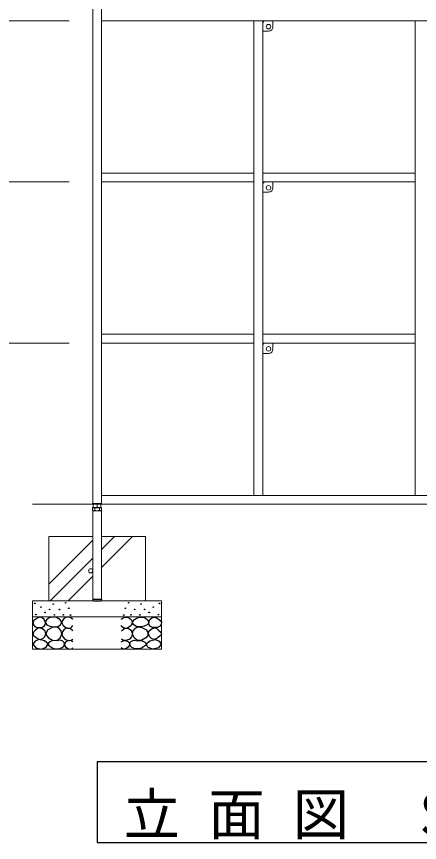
# Model space of a CAD drawing. Units: millimetres, scale not verified. Extents: x -19540 to 0, y -2746 to 13350.
# Drawn here: x -17158 to -15908, y 2009 to 4573 of the extents above; entities that cross this region are included whole.
import ezdxf

# ---------------------------------------------------------------- set-up
doc = ezdxf.new("R2010")
doc.units = ezdxf.units.MM
doc.layers.add('線', color=7, linetype='Continuous', lineweight=13)
doc.layers.add('補助', color=2, linetype='Continuous', lineweight=13)
doc.styles.add('ＭＳ ゴシック', font='')
doc.styles.get('ＭＳ ゴシック').set_extended_font_data('MS Gothic')

msp = doc.modelspace()

# ---------------------------------------------------------------- linework, layer by layer
at = {"layer": '線'}
for p, q in [((-16921.169, 3061.023), (-16921.169, 4604.322)), ((-16893.969, 3061.023), (-16893.969, 4604.322)), ((-16421.169, 4559.123), (-16893.969, 4559.123)), ((-14921.169, 4559.122), (-16893.969, 4559.122)), ((-16421.169, 3086.323), (-16421.169, 4559.123)), ((-16421.169, 3086.323), (-16421.169, 4559.122)), ((-15921.169, 4559.123), (-16393.969, 4559.123)), ((-16393.969, 3086.323), (-16393.969, 4559.123)), ((-15921.169, 4559.122), (-16393.969, 4559.122)), ((-16393.969, 3086.323), (-16393.969, 4559.122)), ((-16393.969, 4553.708), (-16393.969, 4528.122)), ((-16389.262, 4558.83), (-16393.676, 4554.415)), ((-16362.969, 4559.122), (-16388.555, 4559.122)), ((-16361.969, 4558.122), (-16361.969, 4541.122)), ((-15921.169, 3086.323), (-15921.169, 4559.123)), ((-15921.169, 3086.323), (-15921.169, 4559.122)), ((-16375.969, 4527.122), (-16392.969, 4527.122)), ((-16421.169, 4086.323), (-16893.969, 4086.323)), ((-16421.169, 4086.323), (-16893.969, 4086.323)), ((-15921.169, 4086.323), (-16393.969, 4086.323)), ((-15921.169, 4086.323), (-16393.969, 4086.323)), ((-16421.169, 4059.123), (-16893.969, 4059.123)), ((-16421.169, 4059.123), (-16893.969, 4059.123)), ((-15921.169, 4059.123), (-16393.969, 4059.123)), ((-15921.169, 4059.123), (-16393.969, 4059.123)), ((-16393.969, 4053.708), (-16393.969, 4028.123)), ((-16389.262, 4058.83), (-16393.676, 4054.415)), ((-16362.969, 4059.123), (-16388.555, 4059.123)), ((-16361.969, 4058.123), (-16361.969, 4041.123)), ((-16375.969, 4027.123), (-16392.969, 4027.123)), ((-16421.169, 3586.323), (-16893.969, 3586.323)), ((-16421.169, 3586.323), (-16893.969, 3586.323)), ((-15921.169, 3586.323), (-16393.969, 3586.323)), ((-15921.169, 3586.323), (-16393.969, 3586.323)), ((-16421.169, 3559.123), (-16893.969, 3559.123)), ((-16421.169, 3559.123), (-16893.969, 3559.123)), ((-15921.169, 3559.123), (-16393.969, 3559.123)), ((-15921.169, 3559.123), (-16393.969, 3559.123)), ((-16393.969, 3553.708), (-16393.969, 3528.123)), ((-16389.262, 3558.83), (-16393.676, 3554.415)), ((-16362.969, 3559.123), (-16388.555, 3559.123)), ((-16361.969, 3558.123), (-16361.969, 3541.123)), ((-16375.969, 3527.123), (-16392.969, 3527.123)), ((-14921.169, 3086.323), (-16893.969, 3086.323)), ((-14921.169, 3086.323), (-16893.969, 3086.323)), ((-17107.569, 3059.123), (-14393.969, 3059.123)), ((-16893.969, 3061.023), (-16921.169, 3061.023)), ((-16919.569, 3061.023), (-16919.569, 3048.311)), ((-16919.569, 3061.023), (-16895.569, 3061.023)), ((-16907.569, 3061.023), (-16907.569, 3049.383)), ((-16895.569, 3061.023), (-16895.569, 3048.311)), ((-14921.169, 3059.123), (-16893.969, 3059.123)), ((-14921.169, 3059.123), (-16893.969, 3059.123)), ((-16921.426, 3048.722), (-16893.713, 3048.722)), ((-16921.426, 3048.722), (-16921.426, 3040.083)), ((-16921.426, 3040.083), (-16919.069, 3038.722)), ((-16921.169, 3038.722), (-16893.969, 3038.722)), ((-16921.169, 3038.722), (-16921.169, 2763.922)), ((-16919.569, 3048.311), (-16919.069, 3048.023)), ((-16919.069, 3048.023), (-16896.069, 3048.023)), ((-16896.069, 3038.722), (-16919.069, 3038.722)), ((-16914.498, 3048.722), (-16914.498, 3040.083)), ((-16900.641, 3048.722), (-16900.641, 3040.083)), ((-16895.569, 3048.311), (-16896.069, 3048.023)), ((-16893.713, 3040.083), (-16896.069, 3038.722)), ((-16893.969, 3038.722), (-16893.969, 2763.922)), ((-16893.713, 3048.722), (-16893.713, 3040.083)), ((-17057.569, 2959.123), (-17057.569, 2759.123)), ((-17057.569, 2959.123), (-16921.169, 2959.123)), ((-16893.969, 2959.123), (-16757.569, 2959.123)), ((-16757.569, 2959.123), (-16757.569, 2759.123)), ((-17107.569, 2759.123), (-17107.569, 2609.123)), ((-17107.569, 2759.123), (-16707.569, 2759.123)), ((-16893.969, 2763.922), (-16921.169, 2763.922)), ((-16707.569, 2759.123), (-16707.569, 2609.123)), ((-17107.569, 2709.123), (-16707.569, 2709.123)), ((-17107.569, 2609.123), (-16707.569, 2609.123))]:
    msp.add_line(p, q, dxfattribs=at)
at = {"layer": '線', "color": 2, "lineweight": 25}
for p, q in [((-16921.169, 3058.723), (-16921.169, 3061.023)), ((-16893.969, 3058.723), (-16921.169, 3058.723)), ((-16893.969, 3058.723), (-16893.969, 3061.023)), ((-16921.169, 2763.922), (-16921.169, 2761.922)), ((-16921.169, 2763.922), (-16893.969, 2763.922)), ((-16918.169, 2758.922), (-16896.969, 2758.922)), ((-16893.969, 2763.922), (-16893.969, 2761.922))]:
    msp.add_line(p, q, dxfattribs=at)
for points in [[(-17085.121, 2708.525), (-17091.583, 2705.984), (-17097.795, 2702.505), (-17103.653, 2698.467), (-17107.3, 2692.999), (-17106.288, 2685.417), (-17101.28, 2679.058), (-17094.414, 2676.468), (-17086.705, 2676.206), (-17079.093, 2676.811), (-17072.763, 2679.375), (-17069.011, 2684.661), (-17067.694, 2691.098), (-17068.542, 2696.304), (-17071.496, 2701.237), (-17077.656, 2706.065)], [(-17045.697, 2708.615), (-17050.601, 2707.999), (-17056.238, 2705.913), (-17064.209, 2700.125), (-17067.861, 2693.209), (-17066.986, 2689.246), (-17063.266, 2684.829), (-17053.775, 2680.057), (-17043.805, 2678.613), (-17036.454, 2678.44), (-17028.938, 2679.964), (-17021.34, 2684.579), (-17017.586, 2690.776), (-17018.555, 2695.429), (-17023.262, 2700.777), (-17033.93, 2706.983)], [(-16769.442, 2708.615), (-16764.538, 2707.999), (-16758.901, 2705.913), (-16750.929, 2700.125), (-16747.278, 2693.209), (-16748.152, 2689.246), (-16751.873, 2684.829), (-16761.364, 2680.057), (-16771.334, 2678.613), (-16778.684, 2678.44), (-16786.2, 2679.964), (-16793.799, 2684.579), (-16797.553, 2690.776), (-16796.584, 2695.429), (-16791.877, 2700.777), (-16781.208, 2706.983)], [(-16730.018, 2708.525), (-16723.556, 2705.984), (-16717.344, 2702.505), (-16711.486, 2698.467), (-16707.839, 2692.999), (-16708.85, 2685.417), (-16713.858, 2679.058), (-16720.724, 2676.468), (-16728.434, 2676.206), (-16736.046, 2676.811), (-16742.375, 2679.375), (-16746.128, 2684.661), (-16747.445, 2691.098), (-16746.596, 2696.304), (-16743.642, 2701.237), (-16737.483, 2706.065)], [(-17087.655, 2675.572), (-17092.984, 2672.78), (-17098.428, 2668.602), (-17104.877, 2661.782), (-17107.3, 2654.977), (-17103.672, 2650.15), (-17097.161, 2645.789), (-17090.523, 2641.501), (-17083.854, 2639.452), (-17076.209, 2641.898), (-17069.912, 2648.323), (-17066.806, 2656.601), (-17068.328, 2665.117), (-17076.486, 2672.367)], [(-17058.401, 2644.285), (-17045.812, 2637.429), (-17032.452, 2636.447), (-17022.168, 2643.901), (-17017.316, 2655.638), (-17019.596, 2666.416), (-17026.506, 2674.558), (-17035.331, 2677.992), (-17046.507, 2676.721), (-17060.262, 2668.666), (-17066.239, 2657.8), (-17063.603, 2650.606)], [(-16756.738, 2644.285), (-16769.327, 2637.429), (-16782.687, 2636.447), (-16792.97, 2643.901), (-16797.823, 2655.638), (-16795.542, 2666.416), (-16788.633, 2674.558), (-16779.808, 2677.992), (-16768.631, 2676.721), (-16754.877, 2668.666), (-16748.9, 2657.8), (-16751.535, 2650.606)], [(-16727.483, 2675.572), (-16722.154, 2672.78), (-16716.711, 2668.602), (-16710.262, 2661.782), (-16707.839, 2654.977), (-16711.466, 2650.15), (-16717.978, 2645.789), (-16724.615, 2641.501), (-16731.285, 2639.452), (-16738.93, 2641.898), (-16745.227, 2648.323), (-16748.333, 2656.601), (-16746.811, 2665.117), (-16738.653, 2672.367)], [(-17088.475, 2639.64), (-17099.794, 2633.621), (-17106.605, 2624.805), (-17098.119, 2613.536), (-17079.684, 2609.422), (-17065.33, 2615.532), (-17059.905, 2625.904), (-17070.686, 2635.013)], [(-17031.371, 2635.495), (-17038.906, 2636.122), (-17047.048, 2634.685), (-17055.976, 2630.627), (-17060.293, 2625.224), (-17057.606, 2620.542), (-17051.643, 2616.034), (-17045.165, 2612.191), (-17037.858, 2609.817), (-17026.009, 2610.051), (-17015.694, 2614.142), (-17010.99, 2618.95), (-17008.937, 2624.684), (-17009.996, 2629.832), (-17014.072, 2634.414), (-17022.47, 2636.954)], [(-16783.767, 2635.495), (-16776.233, 2636.122), (-16768.091, 2634.685), (-16759.163, 2630.627), (-16754.846, 2625.224), (-16757.533, 2620.542), (-16763.495, 2616.034), (-16769.974, 2612.191), (-16777.281, 2609.817), (-16789.129, 2610.051), (-16799.445, 2614.142), (-16804.148, 2618.95), (-16806.202, 2624.684), (-16805.143, 2629.832), (-16801.067, 2634.414), (-16792.668, 2636.954)], [(-16726.664, 2639.64), (-16715.345, 2633.621), (-16708.534, 2624.805), (-16717.02, 2613.536), (-16735.455, 2609.422), (-16749.809, 2615.532), (-16755.234, 2625.904), (-16744.452, 2635.013)]]:
    msp.add_lwpolyline(points, close=True, dxfattribs=at)
for points in [[(-16982.569, 2702.421), (-16990.996, 2707.277), (-16999.679, 2708.758), (-17005.299, 2707.07), (-17010.452, 2703.372), (-17014.924, 2698.063), (-17016.789, 2691.332), (-17013.121, 2682.561), (-17005.066, 2676.123), (-16996.767, 2673.744), (-16989.54, 2674.856), (-16985.49, 2678.232), (-16982.569, 2682.777)], [(-16832.569, 2702.421), (-16824.142, 2707.277), (-16815.459, 2708.758), (-16809.84, 2707.07), (-16804.687, 2703.372), (-16800.215, 2698.063), (-16798.349, 2691.332), (-16802.018, 2682.561), (-16810.073, 2676.123), (-16818.372, 2673.744), (-16825.599, 2674.856), (-16829.649, 2678.232), (-16832.569, 2682.777)], [(-16982.886, 2666.301), (-16990.027, 2671.763), (-16998.095, 2674.222), (-17004.8, 2672.998), (-17010.769, 2669.152), (-17015.162, 2663.371), (-17016.789, 2656.162), (-17014.125, 2647.553), (-17007.917, 2640.636), (-17000.278, 2636.764), (-16992.709, 2635.883), (-16987.555, 2637.322), (-16982.886, 2640.002)], [(-16832.253, 2666.301), (-16825.112, 2671.763), (-16817.044, 2674.222), (-16810.339, 2672.998), (-16804.37, 2669.152), (-16799.977, 2663.371), (-16798.349, 2656.162), (-16801.014, 2647.553), (-16807.221, 2640.636), (-16814.861, 2636.764), (-16822.43, 2635.883), (-16827.584, 2637.322), (-16832.253, 2640.002)], [(-16982.569, 2631.764), (-16988.587, 2635.083), (-16995.877, 2635.883), (-17004.593, 2631.55), (-17008.868, 2624.793), (-17008.255, 2621.123), (-17005.382, 2616.872), (-16998.22, 2611.401), (-16990.807, 2609.585), (-16986.511, 2610.636), (-16982.569, 2612.753)], [(-16832.569, 2631.764), (-16826.551, 2635.083), (-16819.262, 2635.883), (-16810.545, 2631.55), (-16806.271, 2624.793), (-16806.883, 2621.123), (-16809.756, 2616.872), (-16816.919, 2611.401), (-16824.331, 2609.585), (-16828.628, 2610.636), (-16832.569, 2612.753)]]:
    msp.add_lwpolyline(points, dxfattribs=at)
at = {"layer": '線'}
for centre, radius in [((-16375.969, 4541.122), 7), ((-16375.969, 4041.123), 7), ((-16375.969, 3541.123), 7), ((-16927.671, 2852.421), 6.501)]:
    msp.add_circle(centre, radius, dxfattribs=at)
at = {"layer": '線', "color": 2, "lineweight": 25}
for centre in [(-17100.963, 2751.299), (-17043.614, 2749.081), (-17005.152, 2753.214), (-16809.986, 2753.214), (-16771.525, 2749.081), (-16714.176, 2751.299), (-17097.795, 2716.446), (-17081.952, 2739.893), (-17068.962, 2723.1), (-17055.02, 2732.605), (-17024.073, 2732.672), (-16995.152, 2736.186), (-16819.987, 2736.186), (-16791.065, 2732.672), (-16760.119, 2732.605), (-16746.177, 2723.1), (-16733.186, 2739.893), (-16717.344, 2716.446), (-17040.128, 2715.495), (-17012.45, 2715.643), (-16990.286, 2715.102), (-16824.853, 2715.102), (-16802.688, 2715.643), (-16775.011, 2715.495)]:
    msp.add_circle(centre, 1, dxfattribs=at)
at = {"layer": '線'}
for centre, radius, start, end in [((-16392.969, 4553.708), 1, 135, 180), ((-16388.555, 4558.122), 1, 90, 135), ((-16375.969, 4541.122), 14, 270, 0), ((-16362.969, 4558.122), 1, 0, 90), ((-16392.969, 4528.122), 1, 180, 270), ((-16392.969, 4053.708), 1, 135, 180), ((-16388.555, 4058.123), 1, 90, 135), ((-16362.969, 4058.123), 1, 0, 90), ((-16392.969, 4028.123), 1, 180, 270), ((-16375.969, 4041.123), 14, 270, 0), ((-16392.969, 3553.708), 1, 135, 180), ((-16388.555, 3558.123), 1, 90, 135), ((-16375.969, 3541.123), 14, 270, 0), ((-16362.969, 3558.123), 1, 0, 90), ((-16392.969, 3528.123), 1, 180, 270), ((-16917.962, 3046.083), 6.928, 240.00001, 299.99999), ((-16913.569, 3065.642), 17.33, 249.74445, 290.25555), ((-16907.569, 3057.044), 18.321, 247.78075, 292.21925), ((-16901.569, 3065.642), 17.33, 249.74445, 290.25555), ((-16897.177, 3046.083), 6.928, 240.00001, 299.99999)]:
    msp.add_arc(centre, radius, start, end, dxfattribs=at)
at = {"layer": '線', "color": 2, "lineweight": 25}
for centre, start, end in [((-16918.169, 2761.922), 180, 270), ((-16896.969, 2761.922), 270, 0)]:
    msp.add_arc(centre, 3, start, end, dxfattribs=at)
at = {"layer": '補助'}
for p, q in [((-16993.969, 4559.122), (-17471.169, 4559.122)), ((-16993.969, 4559.122), (-17471.169, 4559.122)), ((-16993.969, 4059.123), (-17471.169, 4059.123)), ((-16993.969, 4059.123), (-17471.169, 4059.123)), ((-16993.969, 3559.123), (-17473.911, 3559.123)), ((-16993.969, 3559.123), (-17471.169, 3559.123)), ((-16893.969, 2862.594), (-16797.441, 2959.123)), ((-16893.969, 2918.721), (-16853.568, 2959.123)), ((-17057.569, 2811.247), (-16921.169, 2947.647)), ((-17053.568, 2759.123), (-16921.169, 2891.521)), ((-16997.441, 2759.123), (-16921.169, 2835.394))]:
    msp.add_line(p, q, dxfattribs=at)
at = {"layer": '補助', "lineweight": 25}
msp.add_lwpolyline([(-16907.569, 2259.123), (-16907.569, 2009.123), (-14907.569, 2009.123), (-14907.569, 2259.123)], close=True, dxfattribs=at)

# ---------------------------------------------------------------- texts
at = {"layer": '補助', "insert": (-15907.569, 2017.456), "char_height": 128.3, "attachment_point": 8, "style": 'ＭＳ ゴシック'}
msp.add_mtext('\\T1.5;立面図\\~S=1／50', dxfattribs=at)

doc.saveas('drawing.dxf')
